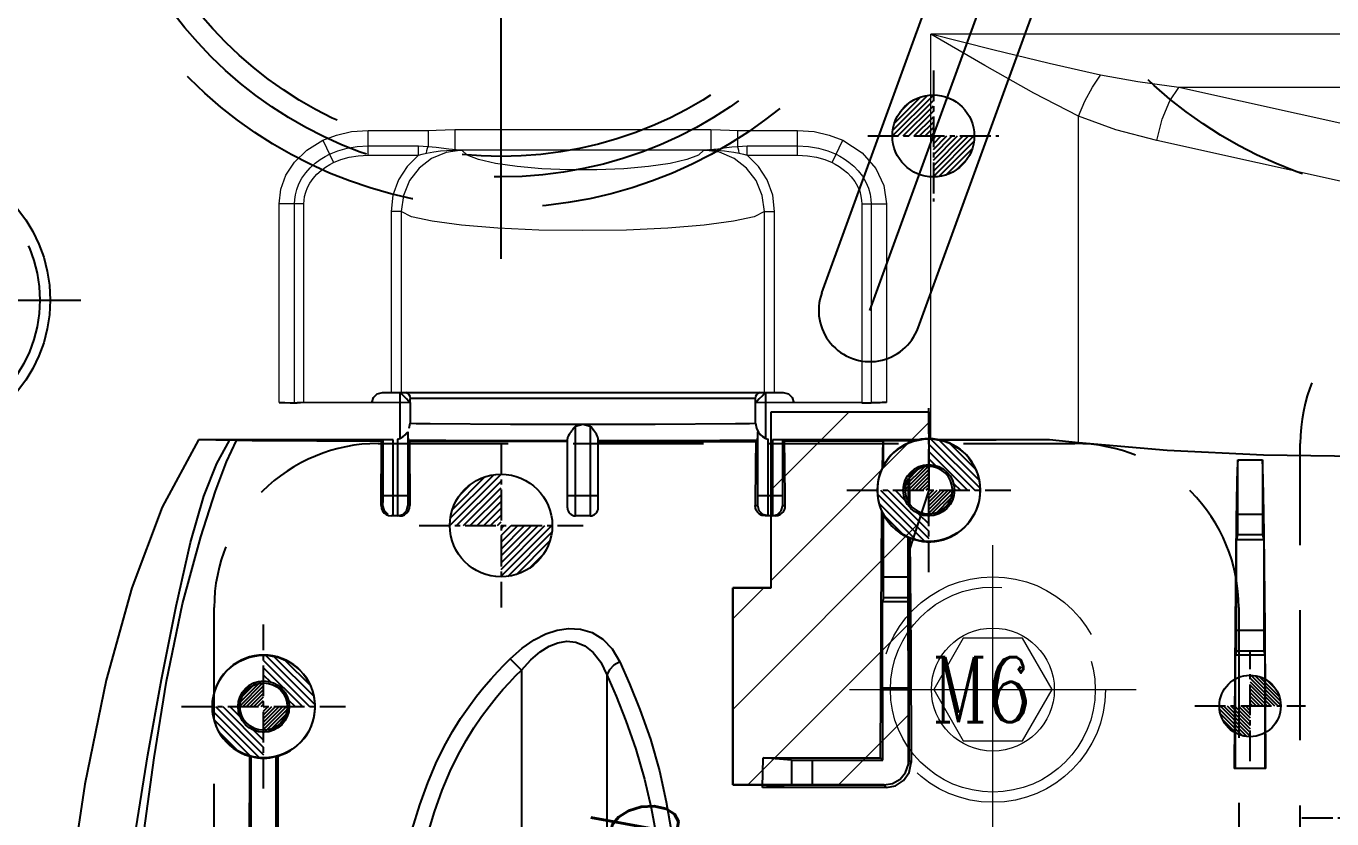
# Model space of a CAD drawing. Header units: inches. Extents: x 157915 to 159347, y -49911 to -48898.
# Drawn here: x 158589 to 158652.7, y -49228.2 to -49189.5 of the extents above; entities that cross this region are included whole.
import ezdxf

# ---------------------------------------------------------------- set-up
doc = ezdxf.new("R2010")
doc.units = ezdxf.units.IN
doc.header["$LTSCALE"] = 2
doc.header["$MEASUREMENT"] = 0
doc.header["$PDMODE"] = 3
doc.header["$PDSIZE"] = 0.3125
for name, pattern in [('ACAD_ISO02W100', [15, 12, -3]), ('CENTER', [50.8, 31.75, -6.35, 6.35, -6.35]), ('CENTER2', [1.125, 0.75, -0.125, 0.125, -0.125]), ('HIDDEN', [9.525, 6.35, -3.175])]:
    doc.linetypes.add(name, pattern=pattern)
doc.layers.get('0').update_dxf_attribs({"linetype": 'CONTINUOUS'})
doc.layers.get('Defpoints').update_dxf_attribs({"linetype": 'CONTINUOUS'})
for name, color, linetype in [('CAV-COR', 1, 'CONTINUOUS'), ('PIN', 4, 'CONTINUOUS'), ('Ru', 8, 'CONTINUOUS'), ('SCREW', 52, 'HIDDEN'), ('SP', 3, 'CONTINUOUS'), ('y-cut', 7, 'CONTINUOUS'), ('壓塊', 157, 'CONTINUOUS')]:
    doc.layers.add(name, color=color, linetype=linetype)
for name, color, linetype, lineweight in [('dim', 3, 'CONTINUOUS', 15), ('截面', 191, 'CONTINUOUS', 15), ('枕位', 135, 'CONTINUOUS', 15), ('螺絲', 42, 'ACAD_ISO02W100', 15)]:
    doc.layers.add(name, color=color, linetype=linetype, lineweight=lineweight)
doc.styles.add('ROMANC', font='romanc', dxfattribs={"width": 0.6, "height": 1})
doc.styles.get("Standard").update_dxf_attribs({"font": 'txt.shx', "width": 0.67})
doc.dimstyles.new('2.00', dxfattribs={"dimtxt": 5, "dimasz": 4, "dimexe": 0.666, "dimexo": 0.626, "dimgap": 1, "dimtad": 0, "dimzin": 0, "dimdsep": 46, "dimtxsty": 'Standard', "dimcen": 0.09, "dimclrd": 3, "dimclre": 3, "dimclrt": 7, "dimazin": 0, "dimtfac": 1, "dimtofl": 0, "dimtmove": 0, "dimatfit": 0, "dimfxl": 0, "dimtolj": 1, "dimtzin": 0, "dimarcsym": 0})

# ---------------------------------------------------------------- blocks, each defined once
blk = doc.blocks.new('20160823.134539')
at = {"layer": '截面', "linetype": 'Continuous', "ltscale": 0.3}
h = blk.add_hatch(dxfattribs=at)
h.set_pattern_fill('ANSI31', color=256, scale=25, style=0)
h.set_pattern_definition([(45, (13437.7168, -860.2056), (-2.2097087, 2.2097087), [])])
h.paths.add_polyline_path([(12.716, -46.769), (12.716, -24.506, -0.414214), (14.216, -23.006), (59.733, -23.006, -0.414214), (60.733, -24.006), (60.733, -48.534), (60.483, -50.762), (59.745, -52.876), (58.557, -54.77), (56.981, -56.347), (55.092, -57.534), (52.986, -58.271), (50.767, -58.521), (24.522, -58.521), (23.238, -58.333), (22.059, -57.783), (21.087, -56.918), (20.403, -55.809), (19.886, -54.781), (19.259, -53.825), (18.53, -52.953)])
h.paths.add_polyline_path([(12.716, 46.769), (12.716, 24.506, 0.414214), (14.216, 23.006), (59.733, 23.006, 0.414214), (60.733, 24.006), (60.733, 48.534), (60.483, 50.762), (59.745, 52.876), (58.557, 54.769), (56.981, 56.347), (55.092, 57.534), (52.986, 58.271), (50.767, 58.521), (24.522, 58.521), (23.238, 58.333), (22.059, 57.784), (21.087, 56.918), (20.403, 55.809), (19.886, 54.78), (19.259, 53.824), (18.53, 52.953)])
h.paths.add_polyline_path([(18.391, 0, 1), (-18.391, 0, 1)])
h.paths.add_polyline_path([(-65.856, -24.55, 0.414214), (-64.856, -25.55), (-58.356, -25.55, 0.414214), (-57.356, -24.55), (-57.356, 24.55, 0.414214), (-58.356, 25.55), (-64.856, 25.55, 0.414214), (-65.856, 24.55)])
h.paths.add_polyline_path([(-41.429, 30.351), (-34.042, 30.351), (-33.63, 30.424), (-33.265, 30.635), (-32.996, 30.957), (-32.854, 31.353), (-32.854, 41.69), (-31.859, 44.723), (-31.859, 48.544), (-39.559, 48.544), (-39.559, 39.959), (-41.429, 39.959)])
h.paths.add_polyline_path([(-41.429, -31.374), (-34.06, -31.374), (-33.6, -31.465), (-33.207, -31.727), (-32.945, -32.12), (-32.854, -32.58), (-32.854, -41.69), (-31.859, -44.723), (-31.859, -48.544), (-39.559, -48.544), (-39.559, -39.959), (-41.429, -39.959)])
at = {"layer": 'y-cut', "linetype": 'ByBlock'}
for p, q in [((-39.559, 48.544), (-31.859, 48.544)), ((-39.559, 39.959), (-39.559, 48.544)), ((-31.859, 48.544), (-31.859, 44.723)), ((-31.859, 44.723), (-32.854, 41.69)), ((-32.854, 41.69), (-32.854, 31.353)), ((-41.429, 30.351), (-41.429, 39.959)), ((-41.429, 39.959), (-39.559, 39.959)), ((-34.042, 30.351), (-41.429, 30.351))]:
    blk.add_line(p, q, dxfattribs=at)
blk.add_lwpolyline([(-34.042, 30.351), (-33.63, 30.424), (-33.265, 30.635), (-32.996, 30.957), (-32.854, 31.353)], dxfattribs=at)
blk = doc.blocks.new('20160804.135220')
at = {"layer": 'SCREW', "linetype": 'CENTER2', "ltscale": 5}
for p, q in [((0, -8.5), (0, 8.5)), ((-8.5, 0), (8.5, 0))]:
    blk.add_line(p, q, dxfattribs=at)
at = {"layer": 'SCREW'}
blk.add_lwpolyline([(-1.732, 3), (-3.464, 0), (-1.732, -3), (1.732, -3), (3.464, 0), (1.732, 3)], close=True, dxfattribs=at)
at = {"layer": 'SCREW', "ltscale": 0.5}
for radius in [7, 6.5, 4]:
    blk.add_circle((0, 0), radius, dxfattribs=at)
at = {"layer": 'dim', "style": 'ROMANC', "width": 0.8}
blk.add_text('M8', height=4.1865, dxfattribs=at).set_placement((-4.071, -1.858))
blk = doc.blocks.new('20140813.092309')
at = {"layer": '螺絲', "color": 137, "linetype": 'CENTER', "ltscale": 0.25}
for p, q in [((0, -7.042), (0, 7.042)), ((-7, 0), (7, 0))]:
    blk.add_line(p, q, dxfattribs=at)
at = {"layer": '螺絲', "color": 137, "linetype": 'Continuous'}
blk.add_lwpolyline([(-1.443, 2.5), (-2.887, 0), (-1.443, -2.5), (1.443, -2.5), (2.887, 0), (1.443, 2.5)], close=True, dxfattribs=at)
at = {"layer": '螺絲', "color": 137, "linetype": 'HIDDEN'}
blk.add_circle((0, 0), 5.5, dxfattribs=at)
at = {"layer": '螺絲', "color": 137}
for radius in [5, 3]:
    blk.add_circle((0, 0), radius, dxfattribs=at)
at = {"layer": 'dim', "style": 'ROMANC', "width": 0.8}
blk.add_text('M6', height=3.1716, dxfattribs=at).set_placement((-2.976, -1.589))
blk = doc.blocks.new('20151030.171830')
at = {"color": 8, "linetype": 'HIDDEN'}
blk.add_circle((0, 0), 21.5, dxfattribs=at)
at = {"layer": 'SP', "linetype": 'CENTER', "ltscale": 0.25}
for p, q in [((0, -24), (0, 24)), ((-24, 0), (24, 0))]:
    blk.add_line(p, q, dxfattribs=at)
at = {"layer": 'SP', "linetype": 'HIDDEN'}
for radius in [20, 19]:
    blk.add_circle((0, 0), radius, dxfattribs=at)
at = {"layer": 'dim', "insert": (-5.289, -6.05), "char_height": 4.0633, "attachment_point": 5}
blk.add_mtext('Ø40', dxfattribs=at)
at = {"layer": 'SP'}
for s, p in [('S', (-6.081, 3.359)), ('P', (4.334, -7.124))]:
    blk.add_text(s, height=4.582, dxfattribs=at).set_placement(p)
blk = doc.blocks.new('*D37211')
at = {"layer": 'Defpoints', "color": 0}
for p in [(158623.121, -49250.959), (158625.205, -49262.777)]:
    blk.add_point(p, dxfattribs=at)
at = {"layer": 'dim', "color": 3, "linetype": 'ByBlock', "lineweight": -2}
for p, q in [((158622.427, -49247.02), (158621.732, -49243.081)), ((158624.073, -49256.868), (158624.253, -49256.868)), ((158624.163, -49256.958), (158624.163, -49256.778))]:
    blk.add_line(p, q, dxfattribs=at)
at = {"layer": 'dim', "color": 3, "linetype": 'ByBlock'}
blk.add_solid([(158621.77, -49247.136), (158623.083, -49246.904), (158623.121, -49250.959)], dxfattribs=at)
at = {"layer": 'dim', "color": 7, "linetype": 'ByBlock', "insert": (158620.298, -49234.948), "char_height": 5, "attachment_point": 5, "rotation": 279.99878}
blk.add_mtext('\\A1;%%c12.00', dxfattribs=at)

msp = doc.modelspace()

# ---------------------------------------------------------------- hatches: boundary and pattern name
at = {"layer": 'PIN', "linetype": 'Continuous'}
h = msp.add_hatch(dxfattribs=at)
h.set_pattern_fill('ANSI31', color=153, scale=1.5, angle=270, style=0)
h.set_pattern_definition([(225, (158838.54108, -49180.62829), (-0.13258252, 0.13258252), [])])
h.paths.add_polyline_path([(158633.259, -49194.868), (158631.259, -49194.868, -0.414214), (158633.259, -49192.868)])
h.paths.add_polyline_path([(158633.259, -49196.868), (158633.259, -49194.868), (158635.259, -49194.868, -0.414214)])
h = msp.add_hatch(dxfattribs=at)
h.set_pattern_fill('ANSI31', color=31, scale=2, angle=90, style=0)
h.set_pattern_definition([(135, (158838.32006, -49226.38521), (-0.1767767, -0.1767767), [])])
h.paths.add_polyline_path([(158633.038, -49209.646, -0.414214), (158635.538, -49212.146), (158634.288, -49212.146, 0.414214), (158633.038, -49210.896)])
h.paths.add_polyline_path([(158631.788, -49212.146, 0.414214), (158633.038, -49213.396), (158633.038, -49214.646, -0.414214), (158630.538, -49212.146)])
h = msp.add_hatch(dxfattribs=at)
h.set_pattern_fill('ANSI31', color=31, angle=90, style=0)
h.set_pattern_definition([(45, (158427.75601, -49226.38521), (0.08838835, -0.08838835), [])])
h.paths.add_polyline_path([(158633.038, -49212.146), (158634.288, -49212.146, -0.414214), (158633.038, -49213.396)])
h.paths.add_polyline_path([(158633.038, -49210.896), (158633.038, -49212.146), (158631.788, -49212.146, -0.414214)])
h = msp.add_hatch(dxfattribs=at)
h.set_pattern_fill('ANSI31', color=5, scale=1.875, angle=270, style=0)
h.set_pattern_definition([(225, (158868.76557, -49196.06836), (-0.16572815, 0.16572815), [])])
h.paths.add_polyline_path([(158612.163, -49213.868), (158609.663, -49213.868, -0.414214), (158612.163, -49211.368)])
h.paths.add_polyline_path([(158612.163, -49216.368), (158612.163, -49213.868), (158614.663, -49213.868, -0.414214)])
h = msp.add_hatch(dxfattribs=at)
h.set_pattern_fill('ANSI31', color=31, scale=2, angle=90, style=0)
h.set_pattern_definition([(135, (158805.85856, -49236.93771), (-0.1767767, -0.1767767), [])])
h.paths.add_polyline_path([(158600.577, -49220.198, -0.414214), (158603.077, -49222.698), (158601.827, -49222.698, 0.414214), (158600.577, -49221.448)])
h.paths.add_polyline_path([(158599.327, -49222.698, 0.414214), (158600.577, -49223.948), (158600.577, -49225.198, -0.414214), (158598.077, -49222.698)])
h = msp.add_hatch(dxfattribs=at)
h.set_pattern_fill('ANSI31', color=31, angle=90, style=0)
h.set_pattern_definition([(45, (158395.29451, -49236.93771), (0.08838835, -0.08838835), [])])
h.paths.add_polyline_path([(158600.577, -49222.698), (158601.827, -49222.698, -0.414214), (158600.577, -49223.948)])
h.paths.add_polyline_path([(158600.577, -49221.448), (158600.577, -49222.698), (158599.327, -49222.698, -0.414214)])
h = msp.add_hatch(dxfattribs=at)
h.set_pattern_fill('ANSI31', color=3, angle=90, style=0)
h.set_pattern_definition([(135, (158853.99806, -49236.90771), (-0.08838835, -0.08838835), [])])
h.paths.add_polyline_path([(158648.716, -49222.668), (158647.216, -49222.668, 0.414214), (158648.716, -49224.168)])
h.paths.add_polyline_path([(158648.716, -49221.168), (158648.716, -49222.668), (158650.216, -49222.668, 0.414214)])

# ---------------------------------------------------------------- linework, layer by layer
at = {"color": 8, "linetype": 'HIDDEN', "ltscale": 0.7}
msp.add_circle((158658.163, -49176.868), 21, dxfattribs=at)
at = {"layer": 'CAV-COR', "linetype": 'ByBlock'}
for p, q in [((158606.368, -49207.372), (158625.937, -49207.372)), ((158607.224, -49207.372), (158607.224, -49209.619)), ((158607.272, -49207.417), (158607.262, -49207.407)), ((158625.084, -49209.619), (158625.084, -49207.372)), ((158607.725, -49207.874), (158607.725, -49208.882)), ((158624.57, -49207.674), (158607.739, -49207.674)), ((158624.584, -49207.58), (158624.569, -49207.674)), ((158624.639, -49207.812), (158624.583, -49207.874)), ((158624.583, -49208.882), (158624.583, -49207.874)), ((158629.765, -49207.884), (158624.583, -49207.874)), ((158625.338, -49216.909), (158625.338, -49208.324)), ((158625.338, -49208.324), (158633.038, -49208.324)), ((158633.038, -49208.324), (158633.038, -49212.146)), ((158607.614, -49209.293), (158607.614, -49212.397)), ((158607.681, -49209.12), (158607.725, -49208.881)), ((158612.619, -49208.916), (158619.69, -49208.916)), ((158615.802, -49213.402), (158615.802, -49209.028)), ((158616.506, -49209.028), (158616.506, -49213.402)), ((158619.69, -49208.916), (158623.597, -49208.898)), ((158606.906, -49209.683), (158597.397, -49209.683)), ((158599.252, -49209.722), (158598.245, -49209.707)), ((158600.011, -49209.73), (158599.252, -49209.722)), ((158606.327, -49209.762), (158600.011, -49209.73)), ((158606.309, -49212.899), (158606.327, -49209.762)), ((158606.403, -49209.685), (158606.327, -49209.762)), ((158606.905, -49213.216), (158606.906, -49209.683)), ((158607.111, -49209.657), (158607.111, -49212.397)), ((158607.627, -49209.699), (158607.696, -49209.768)), ((158607.627, -49209.699), (158609.465, -49209.711)), ((158607.696, -49209.768), (158607.715, -49212.899)), ((158609.136, -49209.774), (158607.696, -49209.768)), ((158615.4, -49209.789), (158609.136, -49209.774)), ((158609.465, -49209.711), (158615.4, -49209.723)), ((158615.4, -49213), (158615.4, -49209.633)), ((158616.892, -49209.564), (158616.857, -49209.488)), ((158616.908, -49209.633), (158616.892, -49209.564)), ((158616.908, -49213), (158616.908, -49209.633)), ((158616.908, -49209.723), (158622.845, -49209.711)), ((158622.845, -49209.711), (158624.681, -49209.699)), ((158624.601, -49209.779), (158624.583, -49210.854)), ((158624.681, -49209.699), (158624.601, -49209.779)), ((158624.89, -49209.501), (158625.084, -49209.619)), ((158625.197, -49212.696), (158625.197, -49209.657)), ((158625.402, -49209.683), (158625.402, -49212.397)), ((158632.538, -49209.683), (158625.402, -49209.683)), ((158625.905, -49209.685), (158625.905, -49212.397)), ((158625.905, -49209.685), (158625.994, -49209.774)), ((158630.81, -49209.747), (158625.994, -49209.774)), ((158626.013, -49210.842), (158625.994, -49209.774)), ((158630.795, -49210.336), (158630.81, -49209.747)), ((158630.81, -49209.747), (158630.827, -49209.731)), ((158630.827, -49210.952), (158630.827, -49209.731)), ((158632.033, -49209.731), (158630.827, -49209.731)), ((158632.324, -49209.737), (158632.041, -49209.739)), ((158632.041, -49209.739), (158632.044, -49209.838)), ((158638.933, -49209.687), (158633.717, -49209.726)), ((158630.78, -49211.044), (158630.795, -49210.336)), ((158624.583, -49210.854), (158624.561, -49212.899)), ((158648.113, -49213.324), (158648.113, -49210.658)), ((158649.319, -49210.662), (158649.319, -49213.324)), ((158632.033, -49211.575), (158632.033, -49212.716)), ((158632.082, -49211.496), (158632.101, -49212.823)), ((158606.403, -49212.397), (158607.614, -49212.397)), ((158607.111, -49212.397), (158607.113, -49213.358)), ((158607.614, -49212.397), (158607.615, -49212.806)), ((158615.4, -49212.397), (158616.908, -49212.397)), ((158624.694, -49212.397), (158625.905, -49212.397)), ((158625.402, -49212.397), (158625.404, -49213.358)), ((158625.905, -49212.397), (158625.906, -49212.806)), ((158633.038, -49212.146), (158632.043, -49215.178)), ((158649.402, -49214.235), (158649.371, -49212.358)), ((158606.309, -49212.899), (158606.401, -49212.899)), ((158607.365, -49213.334), (158607.549, -49213.151)), ((158607.549, -49213.151), (158607.616, -49212.899)), ((158607.616, -49212.899), (158607.715, -49212.899)), ((158624.561, -49212.899), (158624.692, -49212.899)), ((158625.656, -49213.334), (158625.84, -49213.151)), ((158625.84, -49213.151), (158625.907, -49212.899)), ((158625.907, -49212.899), (158626.036, -49212.899)), ((158607.212, -49213.402), (158606.807, -49213.402)), ((158607.113, -49213.402), (158607.365, -49213.334)), ((158607.113, -49213.358), (158607.113, -49213.402)), ((158616.506, -49213.402), (158615.802, -49213.402)), ((158625.059, -49213.402), (158624.893, -49213.373)), ((158625.195, -49213.402), (158624.943, -49213.334)), ((158625.539, -49213.402), (158625.059, -49213.402)), ((158625.404, -49213.402), (158625.656, -49213.334)), ((158625.404, -49213.358), (158625.404, -49213.402)), ((158630.708, -49218.406), (158630.75, -49213.183)), ((158630.827, -49216.385), (158630.827, -49213.339)), ((158649.319, -49213.324), (158648.113, -49213.324)), ((158632.043, -49225.515), (158632.033, -49214.448)), ((158648.109, -49214.329), (158648.052, -49214.558)), ((158649.323, -49214.329), (158648.109, -49214.329)), ((158649.323, -49214.329), (158649.38, -49214.558)), ((158649.451, -49218.892), (158649.402, -49214.235)), ((158632.119, -49214.484), (158632.158, -49219.846)), ((158648.052, -49218.991), (158648.052, -49214.558)), ((158649.38, -49214.558), (158648.052, -49214.558)), ((158649.38, -49214.558), (158649.38, -49218.991)), ((158623.468, -49216.909), (158623.468, -49226.517)), ((158625.338, -49216.909), (158623.468, -49216.909)), ((158632.033, -49216.385), (158630.827, -49216.385)), ((158630.823, -49217.39), (158630.777, -49217.573)), ((158630.777, -49221.794), (158630.777, -49217.573)), ((158630.777, -49217.573), (158632.083, -49217.573)), ((158632.037, -49217.39), (158630.823, -49217.39)), ((158632.037, -49217.39), (158632.081, -49217.563)), ((158632.083, -49221.794), (158632.083, -49217.573)), ((158630.68, -49225.191), (158630.708, -49218.406)), ((158647.985, -49218.653), (158647.942, -49225.713)), ((158649.491, -49225.713), (158649.451, -49218.892)), ((158649.38, -49218.991), (158648.052, -49218.991)), ((158632.158, -49219.846), (158632.18, -49225.431)), ((158648.047, -49219.996), (158648, -49220.186)), ((158648, -49225.713), (158648, -49220.186)), ((158649.432, -49220.186), (158648, -49220.186)), ((158649.385, -49219.996), (158648.047, -49219.996)), ((158649.385, -49219.996), (158649.432, -49220.186)), ((158649.432, -49220.186), (158649.432, -49225.713)), ((158612.611, -49220.368), (158613.155, -49220.919)), ((158613.155, -49220.919), (158613.155, -49234.397)), ((158617.319, -49221.146), (158617.319, -49233.868)), ((158630.8, -49221.885), (158630.777, -49221.794)), ((158632.083, -49221.794), (158630.777, -49221.794)), ((158630.8, -49225.311), (158630.8, -49221.885)), ((158632.043, -49221.885), (158630.8, -49221.885)), ((158632.043, -49221.794), (158632.051, -49221.885)), ((158632.06, -49221.885), (158632.081, -49221.803)), ((158632.06, -49221.885), (158632.06, -49225.311)), ((158599.888, -49230.522), (158599.9, -49225.118)), ((158599.9, -49225.118), (158599.974, -49225.137)), ((158599.974, -49230.607), (158599.974, -49225.137)), ((158601.263, -49225.115), (158601.18, -49225.137)), ((158601.18, -49225.137), (158601.18, -49230.607)), ((158601.263, -49225.115), (158601.274, -49230.055)), ((158624.917, -49226.64), (158624.957, -49225.191)), ((158624.957, -49225.191), (158630.68, -49225.191)), ((158626.345, -49225.307), (158624.957, -49225.191)), ((158630.8, -49225.311), (158630.68, -49225.191)), ((158626.345, -49225.307), (158626.345, -49226.517)), ((158627.349, -49225.311), (158627.349, -49226.517)), ((158627.349, -49225.311), (158630.8, -49225.311)), ((158631.9, -49225.911), (158632.043, -49225.515)), ((158632.06, -49225.311), (158632.154, -49225.404)), ((158649.491, -49225.713), (158647.942, -49225.713)), ((158623.468, -49226.517), (158630.854, -49226.517)), ((158626.345, -49226.519), (158624.931, -49226.639)), ((158630.854, -49226.517), (158631.267, -49226.444)), ((158630.854, -49226.517), (158630.978, -49226.64)), ((158630.978, -49226.64), (158624.917, -49226.64))]:
    msp.add_line(p, q, dxfattribs=at)
for points in [[(158605.865, -49207.884), (158605.935, -49207.623), (158606.119, -49207.439), (158606.371, -49207.372)], [(158607.725, -49207.874), (158607.67, -49207.812), (158607.543, -49207.687), (158607.395, -49207.535), (158607.272, -49207.417)], [(158607.739, -49207.674), (158607.724, -49207.58), (158607.681, -49207.496), (158607.615, -49207.429), (158607.531, -49207.387)], [(158624.777, -49207.387), (158624.693, -49207.429), (158624.627, -49207.496), (158624.584, -49207.58)], [(158625.084, -49207.372), (158625.036, -49207.417), (158624.914, -49207.535)], [(158625.937, -49207.372), (158626.189, -49207.439), (158626.373, -49207.623), (158626.443, -49207.884)], [(158601.336, -49207.874), (158601.617, -49207.875), (158601.875, -49207.877), (158602.219, -49207.882)], [(158607.725, -49207.874), (158602.374, -49207.883), (158602.219, -49207.882)], [(158607.725, -49207.874), (158607.727, -49207.801), (158607.729, -49207.737), (158607.733, -49207.691), (158607.739, -49207.674)], [(158624.583, -49207.874), (158624.582, -49207.801), (158624.579, -49207.737), (158624.575, -49207.691), (158624.57, -49207.674)], [(158624.914, -49207.535), (158624.765, -49207.687), (158624.639, -49207.812)], [(158607.221, -49209.619), (158607.367, -49209.54), (158607.477, -49209.45), (158607.551, -49209.368), (158607.597, -49209.309), (158607.614, -49209.293)], [(158607.614, -49209.293), (158607.617, -49209.403), (158607.621, -49209.545), (158607.624, -49209.656), (158607.627, -49209.699)], [(158607.725, -49208.882), (158608.028, -49208.89), (158608.711, -49208.898), (158612.619, -49208.916)], [(158615.802, -49209.028), (158615.759, -49209.056), (158615.721, -49209.095), (158615.682, -49209.143), (158615.643, -49209.194), (158615.604, -49209.248), (158615.563, -49209.307), (158615.522, -49209.369), (158615.481, -49209.434), (158615.443, -49209.503), (158615.413, -49209.571), (158615.4, -49209.633)], [(158615.802, -49209.028), (158615.978, -49208.975), (158616.154, -49208.92)], [(158616.154, -49208.92), (158616.33, -49208.975), (158616.506, -49209.028)], [(158616.857, -49209.488), (158616.814, -49209.413), (158616.768, -49209.342), (158616.723, -49209.275), (158616.679, -49209.213), (158616.637, -49209.156), (158616.595, -49209.105), (158616.553, -49209.059), (158616.506, -49209.028)], [(158623.597, -49208.898), (158624.28, -49208.89), (158624.583, -49208.882)], [(158624.583, -49208.881), (158624.627, -49209.12), (158624.734, -49209.332), (158624.89, -49209.501)], [(158624.681, -49209.699), (158624.684, -49209.655), (158624.687, -49209.547), (158624.691, -49209.405), (158624.694, -49209.293)], [(158624.692, -49212.899), (158624.693, -49212.877), (158624.693, -49212.806), (158624.694, -49212.691), (158624.694, -49209.293)], [(158624.694, -49209.293), (158624.711, -49209.309), (158624.757, -49209.368), (158624.832, -49209.45), (158624.941, -49209.54), (158625.087, -49209.619)], [(158597.397, -49209.683), (158595.625, -49212.975), (158594.145, -49216.907), (158592.89, -49221.414), (158591.854, -49226.489), (158591.001, -49232.128)], [(158593.952, -49232.065), (158594.363, -49228.606), (158594.923, -49225.058), (158595.593, -49221.384), (158596.306, -49217.798), (158597.015, -49214.703), (158597.661, -49212.443), (158598.296, -49210.845), (158598.906, -49209.717)], [(158594.358, -49232.064), (158594.753, -49228.739), (158595.234, -49225.201), (158595.833, -49221.466), (158596.626, -49217.687), (158597.518, -49214.419), (158598.224, -49212.195), (158598.763, -49210.757), (158599.251, -49209.722)], [(158598.245, -49209.707), (158597.766, -49209.696), (158597.397, -49209.683)], [(158606.401, -49212.899), (158606.402, -49212.877), (158606.402, -49212.806), (158606.403, -49212.691), (158606.403, -49209.685)], [(158607.111, -49209.657), (158607.168, -49209.64), (158607.224, -49209.619)], [(158624.601, -49209.779), (158617.774, -49209.789), (158616.908, -49209.789)], [(158625.084, -49209.619), (158625.141, -49209.64), (158625.197, -49209.657)], [(158640.342, -49209.84), (158639.407, -49209.74), (158638.933, -49209.687)], [(158653.985, -49210.499), (158649.373, -49210.438), (158644.675, -49210.214), (158640.342, -49209.84)], [(158626.036, -49212.899), (158626.035, -49212.705), (158626.013, -49210.842)], [(158648.113, -49210.658), (158648.093, -49211.126), (158648.075, -49211.781), (158648.057, -49212.633), (158648.041, -49213.662), (158647.985, -49218.653)], [(158648.113, -49210.658), (158648.514, -49210.661), (158649.319, -49210.662)], [(158649.371, -49212.358), (158649.355, -49211.635), (158649.337, -49211.072), (158649.319, -49210.662)], [(158606.309, -49212.899), (158606.328, -49213.036), (158606.38, -49213.158), (158606.459, -49213.26), (158606.56, -49213.336), (158606.678, -49213.385), (158606.807, -49213.402)], [(158606.652, -49213.334), (158606.468, -49213.151), (158606.401, -49212.899)], [(158607.212, -49213.402), (158607.333, -49213.387), (158607.454, -49213.34), (158607.567, -49213.256), (158607.652, -49213.143), (158607.7, -49213.021), (158607.715, -49212.899)], [(158607.615, -49212.806), (158607.615, -49212.877), (158607.616, -49212.899)], [(158624.893, -49213.373), (158624.764, -49213.305), (158624.672, -49213.218), (158624.61, -49213.12), (158624.573, -49213.013), (158624.561, -49212.899)], [(158624.943, -49213.334), (158624.759, -49213.151), (158624.692, -49212.899)], [(158625.195, -49213.402), (158625.195, -49213.358), (158625.197, -49212.696)], [(158625.784, -49213.337), (158625.873, -49213.273), (158625.941, -49213.197), (158625.992, -49213.109), (158626.025, -49213.01), (158626.036, -49212.899)], [(158625.906, -49212.806), (158625.906, -49212.877), (158625.907, -49212.899)], [(158606.904, -49213.402), (158606.904, -49213.358), (158606.905, -49213.216)], [(158625.539, -49213.402), (158625.671, -49213.384), (158625.784, -49213.337)], [(158612.611, -49220.368), (158613.195, -49219.854), (158613.784, -49219.445), (158614.349, -49219.154), (158614.894, -49218.97), (158615.459, -49218.884), (158616.039, -49218.917), (158616.605, -49219.09), (158617.124, -49219.409), (158617.584, -49219.885), (158617.953, -49220.51)], [(158613.155, -49220.919), (158613.611, -49220.423), (158614.07, -49220.031), (158614.508, -49219.756), (158614.93, -49219.586), (158615.368, -49219.512), (158615.819, -49219.555), (158616.259, -49219.734), (158616.666, -49220.055), (158617.027, -49220.528), (158617.319, -49221.146)], [(158607.479, -49230.04), (158607.827, -49228.697), (158608.196, -49227.496), (158608.584, -49226.42), (158608.986, -49225.47), (158609.392, -49224.64), (158609.794, -49223.916), (158610.191, -49223.278), (158610.584, -49222.707), (158610.966, -49222.197), (158611.33, -49221.747), (158611.675, -49221.347), (158612.003, -49220.987), (158612.316, -49220.662), (158612.611, -49220.368)], [(158617.953, -49220.51), (158617.672, -49220.68), (158617.453, -49220.9), (158617.319, -49221.146)], [(158617.953, -49220.51), (158618.428, -49221.582), (158618.937, -49222.838), (158619.45, -49224.29), (158619.896, -49225.84), (158620.227, -49227.345), (158620.474, -49228.825), (158620.682, -49230.419), (158620.869, -49232.187), (158621.04, -49234.131)], [(158608.217, -49230.351), (158608.559, -49229.019), (158608.919, -49227.834), (158609.297, -49226.781), (158609.685, -49225.856), (158610.075, -49225.051), (158610.46, -49224.352), (158610.839, -49223.737), (158611.213, -49223.187), (158611.578, -49222.694), (158611.926, -49222.258), (158612.257, -49221.87), (158612.572, -49221.521), (158612.871, -49221.205), (158613.155, -49220.919)], [(158617.319, -49221.146), (158617.773, -49222.188), (158618.257, -49223.398), (158618.743, -49224.779), (158619.169, -49226.234), (158619.495, -49227.644), (158619.747, -49229.036), (158619.964, -49230.54), (158620.163, -49232.225), (158620.346, -49234.089)], [(158630.978, -49226.64), (158631.416, -49226.558), (158631.809, -49226.306), (158632.082, -49225.913), (158632.18, -49225.431)], [(158631.267, -49226.444), (158631.632, -49226.233), (158631.9, -49225.911)]]:
    msp.add_lwpolyline(points, dxfattribs=at)
msp.add_circle((158600.577, -49222.698), 1.156, dxfattribs=at)
for centre, radius, start, end in [((158633.038, -49212.146), 2.513, 113.57818, 151.64236), ((158633.038, -49212.146), 2.513, 248.55582, 113.29685), ((158633.038, -49212.146), 2.513, 153.99476, 247.49137), ((158633.038, -49212.146), 1.156, 150.40815, 145.79847), ((158615.802, -49213), 0.402, 180, 270), ((158616.506, -49213), 0.402, 270, 0), ((158600.577, -49222.698), 2.513, 285.85329, 254.37556), ((158600.577, -49222.698), 2.513, 256.11346, 283.88654)]:
    msp.add_arc(centre, radius, start, end, dxfattribs=at)
for centre, major_axis, ratio, start_param, end_param in [((158629.765, -49207.873), (0.6, 0), 0.017455, -1.570796, -0.715838), ((158630.972, -49207.892), (1, 0), 0.017455, 1.570796, 2.425755), ((158606.906, -49209.685), (0.502, 0), 0.004363, 1.570796, 3.137229), ((158625.402, -49209.685), (0.502, 0), 0.004363, 0.004363, 1.570796), ((158633.139, -49209.771), (20.1, 0), 0.004363, 7.561533, 7.834101), ((158648.109, -49213.324), (0, 1.005), 0.004363, -3.124139, -1.570796), ((158649.323, -49213.324), (0, 1.005), 0.004363, -4.712389, -3.159046), ((158630.823, -49216.385), (0, 1.005), 0.004363, -3.124139, -1.570796), ((158632.037, -49216.385), (0, 1.005), 0.004363, -4.712389, -3.547397), ((158648.047, -49218.991), (0, 1.005), 0.004363, -3.124139, -1.570796), ((158649.385, -49218.991), (0, 1.005), 0.004363, 1.570796, 3.124139), ((158627.349, -49225.307), (1.005, 0), 0.004363, -3.089233, -1.570796)]:
    msp.add_ellipse(centre, major_axis=major_axis, ratio=ratio, start_param=start_param, end_param=end_param, dxfattribs=at)
at = {"layer": 'PIN', "color": 153, "linetype": 'CENTER2'}
for p, q in [((158633.259, -49191.668), (158633.259, -49198.068)), ((158630.059, -49194.868), (158636.459, -49194.868))]:
    msp.add_line(p, q, dxfattribs=at)
at = {"layer": 'PIN', "color": 31, "linetype": 'CENTER2'}
for p, q in [((158633.038, -49216.146), (158633.038, -49208.146)), ((158629.038, -49212.146), (158637.038, -49212.146)), ((158600.577, -49226.698), (158600.577, -49218.698)), ((158596.577, -49222.698), (158604.577, -49222.698)), ((158651.249, -49228.125), (158659.249, -49228.125))]:
    msp.add_line(p, q, dxfattribs=at)
at = {"layer": 'PIN', "color": 5, "linetype": 'CENTER2'}
for p, q in [((158612.163, -49209.868), (158612.163, -49217.868)), ((158608.163, -49213.868), (158616.163, -49213.868))]:
    msp.add_line(p, q, dxfattribs=at)
at = {"layer": 'PIN', "color": 3, "linetype": 'CENTER2'}
for p, q in [((158648.716, -49225.368), (158648.716, -49219.968)), ((158646.016, -49222.668), (158651.416, -49222.668))]:
    msp.add_line(p, q, dxfattribs=at)
at = {"layer": 'PIN', "color": 153, "linetype": 'Continuous'}
msp.add_circle((158633.259, -49194.868), 2, dxfattribs=at)
at = {"layer": 'PIN', "color": 31, "linetype": 'Continuous'}
for centre, radius in [((158633.038, -49212.146), 2.5), ((158633.038, -49212.146), 1.25), ((158600.577, -49222.698), 2.5), ((158600.577, -49222.698), 1.25)]:
    msp.add_circle(centre, radius, dxfattribs=at)
at = {"layer": 'PIN', "color": 5, "linetype": 'Continuous'}
msp.add_circle((158612.163, -49213.868), 2.5, dxfattribs=at)
at = {"layer": 'PIN', "color": 3, "linetype": 'Continuous'}
msp.add_circle((158648.716, -49222.668), 1.5, dxfattribs=at)
at = {"layer": 'Ru', "linetype": 'CENTER', "ltscale": 0.25}
msp.add_line((158630.163, -49203.374), (158639.811, -49176.868), dxfattribs=at)
at = {"layer": 'Ru', "ltscale": 0.5}
for p, q in [((158627.814, -49202.519), (158636.058, -49179.868)), ((158632.512, -49204.229), (158641.379, -49179.868))]:
    msp.add_line(p, q, dxfattribs=at)
msp.add_arc((158630.163, -49203.374), 2.5, 160, 340, dxfattribs=at)
at = {"layer": '壓塊', "color": 67, "linetype": 'HIDDEN', "ltscale": 0.5}
for points in [[(158651.163, -49233.868), (158651.163, -49209.868, -0.414214), (158659.163, -49201.868), (158673.163, -49201.868, -0.414214), (158681.163, -49209.868), (158681.163, -49233.868, -0.414214), (158673.163, -49241.868), (158659.163, -49241.868, -0.414214)], [(158606.163, -49209.868), (158640.163, -49209.868, -0.414214), (158648.163, -49217.868), (158648.163, -49251.868, -0.414214), (158640.163, -49259.868), (158606.163, -49259.868, -0.414214), (158598.163, -49251.868), (158598.163, -49217.868, -0.414214)]]:
    msp.add_lwpolyline(points, format="xyb", close=True, dxfattribs=at)
at = {"layer": '枕位', "linetype": 'ByBlock'}
for p, q in [((158633.139, -49209.635), (158633.139, -49189.898)), ((158713.561, -49189.898), (158633.139, -49189.898)), ((158655.06, -49194.674), (158645.235, -49192.496)), ((158713.561, -49192.496), (158645.235, -49192.496)), ((158640.342, -49209.84), (158640.342, -49193.905)), ((158605.677, -49195.806), (158605.677, -49194.599)), ((158605.677, -49194.599), (158608.607, -49194.599)), ((158608.607, -49194.599), (158608.607, -49195.376)), ((158609.901, -49194.556), (158609.901, -49195.526)), ((158609.901, -49194.556), (158622.408, -49194.556)), ((158622.408, -49194.556), (158622.408, -49195.526)), ((158623.701, -49194.599), (158623.701, -49195.376)), ((158623.701, -49194.599), (158626.631, -49194.599)), ((158626.631, -49195.806), (158626.631, -49194.599)), ((158603.471, -49195.08), (158603.993, -49196.168)), ((158628.315, -49196.168), (158628.837, -49195.08)), ((158653.985, -49197.272), (158644.16, -49195.094)), ((158605.677, -49195.353), (158608.13, -49195.353)), ((158605.677, -49195.806), (158608.13, -49195.806)), ((158608.13, -49195.806), (158608.13, -49195.353)), ((158610.047, -49195.541), (158622.261, -49195.541)), ((158622.261, -49195.541), (158622.334, -49195.535)), ((158622.311, -49195.561), (158622.487, -49195.563)), ((158622.334, -49195.535), (158622.75, -49195.487)), ((158622.75, -49195.487), (158623.169, -49195.435)), ((158624.178, -49195.806), (158624.178, -49195.353)), ((158624.178, -49195.353), (158626.631, -49195.353)), ((158624.178, -49195.806), (158626.631, -49195.806)), ((158601.336, -49207.874), (158601.336, -49198.178)), ((158602.543, -49198.178), (158601.336, -49198.178)), ((158602.09, -49207.88), (158602.09, -49198.178)), ((158602.543, -49207.884), (158602.543, -49198.178)), ((158629.765, -49198.178), (158629.765, -49207.884)), ((158629.765, -49198.178), (158630.972, -49198.178)), ((158630.218, -49198.178), (158630.218, -49207.88)), ((158630.972, -49198.178), (158630.972, -49207.874)), ((158606.798, -49198.557), (158606.798, -49207.372)), ((158607.295, -49198.557), (158606.798, -49198.557)), ((158607.295, -49198.559), (158607.295, -49207.372)), ((158625.013, -49198.557), (158625.51, -49198.557)), ((158625.013, -49207.372), (158625.013, -49198.558)), ((158625.51, -49207.372), (158625.51, -49198.557))]:
    msp.add_line(p, q, dxfattribs=at)
for points in [[(158640.342, -49193.905), (158638.168, -49192.775), (158635.773, -49191.432), (158633.139, -49189.898)], [(158641.417, -49191.902), (158638.919, -49191.337), (158636.167, -49190.665), (158633.139, -49189.898)], [(158640.342, -49193.905), (158640.655, -49193.169), (158641.022, -49192.485), (158641.417, -49191.902)], [(158645.235, -49192.496), (158643.242, -49192.234), (158641.417, -49191.902)], [(158644.16, -49195.094), (158644.43, -49194.055), (158644.805, -49193.149), (158645.235, -49192.496)], [(158644.16, -49195.094), (158642.167, -49194.57), (158640.342, -49193.905)], [(158603.471, -49195.08), (158604.132, -49194.823), (158604.873, -49194.657), (158605.677, -49194.599)], [(158608.607, -49194.599), (158608.996, -49194.588), (158609.438, -49194.567), (158609.901, -49194.556)], [(158622.408, -49194.556), (158622.875, -49194.567), (158623.313, -49194.588), (158623.701, -49194.599)], [(158626.631, -49194.599), (158627.436, -49194.657), (158628.176, -49194.823), (158628.837, -49195.08)], [(158601.336, -49198.178), (158601.42, -49197.458), (158601.666, -49196.779), (158602.086, -49196.138), (158602.689, -49195.558), (158603.471, -49195.08)], [(158628.837, -49195.08), (158629.786, -49195.694), (158630.455, -49196.454), (158630.842, -49197.284), (158630.972, -49198.178)], [(158602.09, -49198.178), (158602.1, -49197.969), (158602.132, -49197.735), (158602.197, -49197.475), (158602.3, -49197.202), (158602.446, -49196.927), (158602.633, -49196.661), (158602.853, -49196.415), (158603.096, -49196.198), (158603.344, -49196.016), (158603.584, -49195.871), (158603.797, -49195.76)], [(158603.797, -49195.76), (158604.203, -49195.593), (158604.652, -49195.465), (158605.143, -49195.383), (158605.677, -49195.353)], [(158603.993, -49196.168), (158604.35, -49196.021), (158604.752, -49195.907), (158605.195, -49195.833), (158605.677, -49195.806)], [(158608.13, -49195.806), (158607.575, -49196.352), (158607.153, -49197.015), (158606.888, -49197.762), (158606.798, -49198.557)], [(158610.256, -49195.565), (158609.483, -49195.666), (158608.772, -49195.963), (158608.163, -49196.433), (158607.695, -49197.047), (158607.397, -49197.77), (158607.295, -49198.559)], [(158608.13, -49195.353), (158608.361, -49195.358), (158608.607, -49195.376)], [(158608.13, -49195.806), (158608.316, -49195.75), (158608.521, -49195.701)], [(158608.521, -49195.701), (158608.879, -49195.638), (158609.21, -49195.599), (158609.522, -49195.574), (158609.822, -49195.563)], [(158608.522, -49195.701), (158608.548, -49195.578), (158608.577, -49195.468), (158608.607, -49195.376)], [(158608.607, -49195.376), (158608.99, -49195.417), (158609.622, -49195.494)], [(158609.622, -49195.494), (158609.972, -49195.534), (158610.047, -49195.541)], [(158609.822, -49195.563), (158609.848, -49195.548), (158609.874, -49195.536), (158609.901, -49195.526)], [(158609.822, -49195.563), (158609.906, -49195.562), (158609.998, -49195.561)], [(158609.998, -49195.561), (158610.015, -49195.553), (158610.031, -49195.546), (158610.047, -49195.541)], [(158609.998, -49195.561), (158610.128, -49195.561), (158610.256, -49195.565)], [(158610.047, -49195.541), (158610.153, -49195.552), (158610.256, -49195.565)], [(158622.052, -49195.565), (158621.799, -49195.798), (158621.237, -49196.02), (158620.408, -49196.211), (158619.362, -49196.363), (158618.149, -49196.469), (158616.83, -49196.523), (158615.474, -49196.523), (158614.155, -49196.468), (158612.942, -49196.363), (158611.897, -49196.211), (158611.07, -49196.02), (158610.51, -49195.798), (158610.256, -49195.565)], [(158622.052, -49195.565), (158622.156, -49195.552), (158622.261, -49195.541)], [(158622.052, -49195.565), (158622.181, -49195.561), (158622.311, -49195.561)], [(158625.013, -49198.558), (158624.911, -49197.77), (158624.613, -49197.046), (158624.144, -49196.432), (158623.535, -49195.962), (158622.821, -49195.665), (158622.052, -49195.565)], [(158622.311, -49195.561), (158622.294, -49195.552), (158622.278, -49195.546), (158622.261, -49195.54)], [(158622.487, -49195.563), (158622.461, -49195.548), (158622.435, -49195.535), (158622.408, -49195.525)], [(158622.487, -49195.563), (158622.663, -49195.568), (158622.854, -49195.578), (158623.06, -49195.595), (158623.284, -49195.619), (158623.527, -49195.653), (158623.787, -49195.701)], [(158623.169, -49195.435), (158623.42, -49195.405), (158623.701, -49195.376)], [(158623.701, -49195.376), (158623.947, -49195.358), (158624.178, -49195.353)], [(158623.788, -49195.701), (158623.761, -49195.578), (158623.732, -49195.468), (158623.701, -49195.376)], [(158623.787, -49195.701), (158623.993, -49195.75), (158624.178, -49195.806)], [(158625.51, -49198.557), (158625.42, -49197.762), (158625.155, -49197.015), (158624.733, -49196.352), (158624.178, -49195.806)], [(158626.631, -49195.353), (158627.167, -49195.383), (158627.659, -49195.466), (158628.107, -49195.594), (158628.511, -49195.76)], [(158626.631, -49195.806), (158627.116, -49195.833), (158627.559, -49195.908), (158627.959, -49196.022), (158628.315, -49196.168)], [(158628.511, -49195.76), (158628.693, -49195.853), (158628.905, -49195.978), (158629.135, -49196.138), (158629.371, -49196.335), (158629.597, -49196.567), (158629.801, -49196.832), (158629.97, -49197.122), (158630.094, -49197.421), (158630.171, -49197.71), (158630.208, -49197.968), (158630.218, -49198.178)], [(158602.543, -49198.178), (158602.551, -49198.009), (158602.577, -49197.819), (158602.629, -49197.61), (158602.713, -49197.388), (158602.832, -49197.163), (158602.987, -49196.943), (158603.172, -49196.736), (158603.379, -49196.551), (158603.595, -49196.394), (158603.804, -49196.266), (158603.993, -49196.168)], [(158628.315, -49196.168), (158628.476, -49196.25), (158628.662, -49196.36), (158628.862, -49196.499), (158629.064, -49196.668), (158629.256, -49196.864), (158629.426, -49197.085), (158629.564, -49197.323), (158629.665, -49197.566), (158629.727, -49197.799), (158629.757, -49198.008), (158629.765, -49198.178)], [(158625.013, -49198.558), (158624.513, -49198.804), (158623.504, -49199.031), (158622.072, -49199.221), (158620.304, -49199.364), (158618.292, -49199.454), (158616.152, -49199.484), (158614.013, -49199.454), (158612, -49199.364), (158610.232, -49199.221), (158608.802, -49199.031), (158607.796, -49198.804), (158607.295, -49198.559)]]:
    msp.add_lwpolyline(points, dxfattribs=at)

# ---------------------------------------------------------------- block references
at = {"layer": 'SCREW', "linetype": 'ByBlock'}
msp.add_blockref('20160804.135220', (158583.163, -49202.868), dxfattribs=at)
at = {"layer": 'SCREW', "linetype": 'ByBlock', "ltscale": 0.3}
msp.add_blockref('20140813.092309', (158636.163, -49221.868), dxfattribs=at)
at = {"layer": 'SP', "linetype": 'ByBlock', "ltscale": 0.3}
msp.add_blockref('20151030.171830', (158612.163, -49176.868), dxfattribs=at)
at = {"layer": 'y-cut', "linetype": 'ByBlock'}
msp.add_blockref('20160823.134539', (158664.897, -49256.868), dxfattribs=at)

# ---------------------------------------------------------------- dimensions: what is measured, and where the dimension line sits
at = {"layer": 'dim', "linetype": 'ByBlock'}
dim = msp.add_diameter_dim_2p(p1=(158625.205, -49262.777), p2=(158623.121, -49250.959), dimstyle='2.00', dxfattribs=at)
dim.commit()
dim.dimension.update_dxf_attribs({"geometry": '*D37211', "text_midpoint": (158620.298, -49234.948)})

doc.saveas('drawing.dxf')
